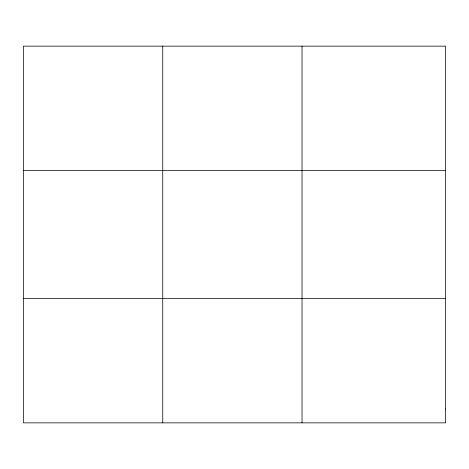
<?xml version="1.0" encoding="UTF-8"?>
<svg xmlns="http://www.w3.org/2000/svg" width="469" height="469" viewBox="0 0 469 469"><rect width="100%" height="100%" fill="white"/><g stroke="black" fill="none" stroke-linecap="round" stroke-linejoin="round"><path stroke-width="0.7" d="M162.743 422.856L162.743 46.144M302.036 422.856L302.036 46.144M23.45 170.458L445.55 170.458M23.45 298.542L445.55 298.542M445.55 409.044L445.55 422.856L23.45 422.856L23.45 46.144L445.55 46.144L445.55 409.044"/></g></svg>
